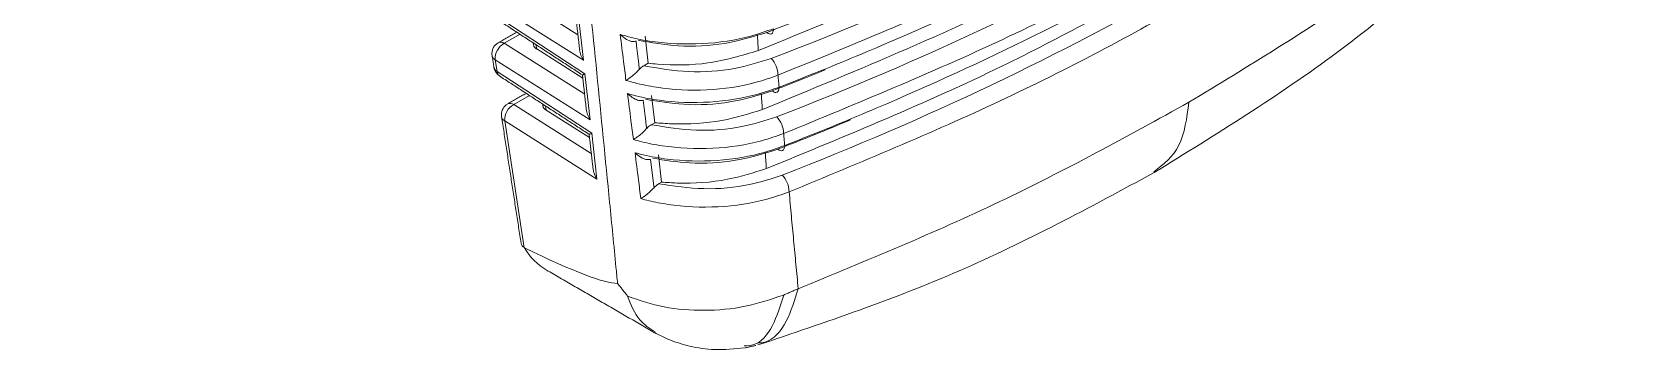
# Model space of a CAD drawing. Extents: x 12.1 to 108.7, y 1 to 80.4.
# Drawn here: x 21.055 to 22.339, y 57.845 to 58.099 of the extents above; entities that cross this region are included whole.
import ezdxf

# ---------------------------------------------------------------- set-up
doc = ezdxf.new("R2010")
doc.units = 0
doc.header["$MEASUREMENT"] = 0
doc.linetypes.add('SLD-Solid', pattern=[0])
doc.layers.add('OBJECT', color=7, linetype='CONTINUOUS')

msp = doc.modelspace()

# ---------------------------------------------------------------- linework, layer by layer
at = {"layer": 'OBJECT', "linetype": 'SLD-Solid', "lineweight": 15}
for p, q in [((21.4254, 58.1392), (21.4919, 58.0971)), ((21.4963, 58.0767), (21.4181, 58.1261)), ((21.4196, 58.1167), (21.4975, 58.066)), ((21.4922, 58.1135), (21.4963, 58.0767)), ((21.4456, 58.0975), (21.433, 58.0903)), ((21.548, 58.0743), (21.5456, 58.096)), ((21.433, 58.0903), (21.4973, 58.0496)), ((21.4583, 58.0892), (21.4589, 58.0858)), ((21.4958, 58.0624), (21.4589, 58.0858)), ((21.4257, 58.0772), (21.4272, 58.0678)), ((21.5017, 58.0292), (21.4257, 58.0772)), ((21.5446, 58.0724), (21.548, 58.0743)), ((21.4272, 58.0678), (21.5029, 58.0185)), ((21.4975, 58.066), (21.5017, 58.0292)), ((21.4531, 58.0486), (21.4406, 58.0413)), ((21.5534, 58.0268), (21.5509, 58.0485)), ((21.4406, 58.0413), (21.5026, 58.0021)), ((21.4659, 58.0403), (21.4665, 58.0369)), ((21.5012, 58.0149), (21.4665, 58.0369)), ((21.4333, 58.0283), (21.449, 57.9268)), ((21.5071, 57.9816), (21.4333, 58.0283)), ((21.5029, 58.0185), (21.5071, 57.9816)), ((21.5505, 58.0252), (21.5534, 58.0268)), ((21.5588, 57.9793), (21.5563, 58.001)), ((21.5565, 57.978), (21.5588, 57.9793))]:
    msp.add_line(p, q, dxfattribs=at)
at = {"layer": 'OBJECT', "linetype": 'SLD-Solid', "lineweight": 15, "flags": 128}
for points in [[(21.643, 58.099), (21.6441, 58.0982), (21.6451, 58.0978), (21.646, 58.0977), (21.6468, 58.098), (21.6475, 58.0985), (21.648, 58.0994), (21.6483, 58.1006), (21.6485, 58.102)], [(21.6475, 58.0523), (21.6485, 58.0516), (21.6495, 58.0511), (21.6504, 58.0511), (21.6513, 58.0513), (21.6519, 58.0519), (21.6525, 58.0527), (21.6528, 58.0539), (21.6529, 58.0553)], [(21.6519, 58.0056), (21.6529, 58.0049), (21.6539, 58.0045), (21.6549, 58.0044), (21.6557, 58.0046), (21.6564, 58.0052), (21.6569, 58.0061), (21.6572, 58.0072), (21.6574, 58.0086)]]:
    msp.add_lwpolyline(points, dxfattribs=at)
at = {"layer": 'OBJECT', "linetype": 'SLD-Solid', "lineweight": 15}
for centre, radius, start, end in [((21.4331, 58.0821), 0.01, 119.9973, 180), ((21.4331, 58.0821), 0.01, 180, 188.8019), ((21.4399, 58.0778), 0.0143, 119.0767, 182.2781), ((21.4301, 58.0862), 0.00496, 54.7041, 114.6569), ((21.4278, 58.0814), 0.00472, 191.2025, 243.2334), ((21.4345, 58.0726), 0.01, 188.8019, 236.9399), ((21.4293, 58.072), 0.00472, 191.2025, 243.2334), ((21.6332, 58.0649), 0.0188, 359.7745, 44.8113), ((21.4318, 58.068), 0.00462, 182.4794, 234.3593), ((21.4406, 58.0331), 0.01, 119.9973, 180), ((21.4406, 58.0331), 0.01, 180, 188.8019), ((21.4354, 58.0325), 0.00472, 191.2025, 243.2334), ((21.4475, 58.0289), 0.0143, 119.0767, 182.2781), ((21.4377, 58.0373), 0.00496, 54.7041, 114.6569), ((21.6377, 58.0182), 0.0188, 359.7879, 45.0385), ((21.6422, 57.9716), 0.0187, 359.8016, 45.2657)]:
    msp.add_arc(centre, radius, start, end, dxfattribs=at)
for centre, major_axis, ratio, start_param, end_param in [((20.4262, 59.1507), (2.2007, -0.0168), 0.582304, 5.304616, 5.699838), ((20.4262, 59.1001), (2.1974, -0.0168), 0.582304, 5.308021, 5.696432), ((20.4262, 59.0495), (2.1942, -0.0167), 0.582304, 5.311435, 5.693019), ((20.4276, 59.1432), (2.2013, 0.0165), 0.572227, 5.293, 5.311646), ((21.4664, 58.0896), (0.0101, 0.0001), 0.569185, 3.222173, 3.860589), ((21.5037, 58.0815), (-0.0075, 0.0119), 0.628226, 0.918937, 1.582964), ((20.4276, 59.0925), (2.1981, 0.0165), 0.572227, 5.296403, 5.319764), ((21.5049, 58.0708), (0.0094, 0.00581), 0.034264, 3.157743, 3.78947), ((21.474, 58.0407), (0.0101, 0.0001), 0.569185, 3.222173, 3.860589), ((21.5091, 58.034), (-0.0075, 0.0119), 0.628226, 0.918937, 1.582964), ((21.5103, 58.0233), (0.0094, 0.00581), 0.034264, 3.157743, 3.78947), ((20.4276, 59.0419), (2.1948, 0.0164), 0.572227, 5.299815, 5.33212), ((21.5145, 57.9865), (-0.0075, 0.0119), 0.628226, 0.918937, 1.582964), ((19.9939, 58.8977), (1.5344, -0.9976), 0.038755, 5.984867, 6.22598), ((21.5237, 58.0146), (0.0554, 0.1065), 0.604579, 2.781893, 3.114951)]:
    msp.add_ellipse(centre, major_axis=major_axis, ratio=ratio, start_param=start_param, end_param=end_param, dxfattribs=at)
for points, degree in [([(19.5354, 60.4479), (24.0111, 57.8641)], 1), ([(21.4215, 58.1132), (21.4955, 58.065)], 1), ([(21.4901, 58.1125), (21.4933, 58.085)], 1), ([(21.4429, 58.0993), (21.4281, 58.0907)], 1), ([(21.6355, 58.097), (21.6363, 58.0845)], 1), ([(21.4561, 58.0907), (21.4564, 58.089)], 1), ([(21.5384, 58.092), (21.5411, 58.0695)], 1), ([(21.4232, 58.0805), (21.4247, 58.0711)], 1), ([(21.4291, 58.0642), (21.5009, 58.0175)], 1), ([(21.4955, 58.065), (21.4986, 58.0375)], 1), ([(21.652, 58.0648), (21.6529, 58.0553)], 1), ([(21.4504, 58.0503), (21.4356, 58.0418)], 1), ([(21.5441, 58.0448), (21.5469, 58.0222)], 1), ([(21.6386, 58.0505), (21.6395, 58.0373)], 1), ([(21.4308, 58.0316), (21.4464, 57.9304)], 1), ([(21.4637, 58.0417), (21.464, 58.0401)], 1), ([(21.5009, 58.0175), (21.504, 57.99)], 1), ([(21.6565, 58.0181), (21.6574, 58.0086)], 1), ([(21.55, 57.9975), (21.5528, 57.9748)], 1), ([(21.6418, 58.0034), (21.6427, 57.9901)], 1), ([(21.6609, 57.9715), (21.6682, 57.8941)], 1), ([(21.449, 57.9268), (21.4492, 57.9266)], 1), ([(21.4667, 57.909), (21.5533, 57.8589)], 1), ([(21.5317, 57.8881), (21.5236, 57.8983)], 1), ([(21.5317, 57.8881), (21.5412, 57.8848), (21.5602, 57.8783), (21.593, 57.8759), (21.6262, 57.8788), (21.6465, 57.8856), (21.6566, 57.889)], 3), ([(21.6566, 57.889), (21.6682, 57.8941)], 1), ([(21.6257, 57.8468), (21.6344, 57.8487)], 1)]:
    msp.add_open_spline(points, degree=degree, dxfattribs=at)
for points, knots in [([(21.5236, 57.8983), (21.5232, 57.9026), (21.5211, 57.9242), (21.5122, 58.0147), (21.4949, 58.1891), (21.4779, 58.3472), (21.4684, 58.4358)], [0, 0, 0, 0, 0.024148, 0.120739, 0.507103, 1, 1, 1, 1]), ([(22.2658, 58.4191), (22.2621, 58.4159), (22.2436, 58.3999), (22.1626, 58.3336), (22.0265, 58.2416), (21.8369, 58.1403), (21.7139, 58.0901), (21.652, 58.0648)], [0, 0, 0, 0, 0.022904, 0.114532, 0.481954, 0.739618, 1, 1, 1, 1]), ([(21.6529, 58.0553), (21.6585, 58.0574), (21.6862, 58.0682), (21.8007, 58.1152), (21.9596, 58.1938), (22.1342, 58.3028), (22.221, 58.3731), (22.2644, 58.4083)], [0, 0, 0, 0, 0.022991, 0.114968, 0.483793, 0.741897, 1, 1, 1, 1]), ([(22.259, 58.3659), (22.2552, 58.3627), (22.2366, 58.3468), (22.1552, 58.2806), (22.0201, 58.1899), (21.8341, 58.0911), (21.7157, 58.0425), (21.6565, 58.0181)], [0, 0, 0, 0, 0.023339, 0.116711, 0.491126, 0.745563, 1, 1, 1, 1]), ([(21.6574, 58.0086), (21.6629, 58.0108), (21.6905, 58.0216), (21.8048, 58.0688), (21.9612, 58.1468), (22.1317, 58.2536), (22.2156, 58.3213), (22.2575, 58.3551)], [0, 0, 0, 0, 0.02343, 0.117165, 0.493038, 0.746519, 1, 1, 1, 1]), ([(22.2521, 58.3128), (22.2483, 58.3096), (22.2295, 58.2936), (22.1478, 58.2277), (22.0141, 58.1386), (21.8319, 58.0421), (21.7181, 57.9951), (21.6609, 57.9715)], [0, 0, 0, 0, 0.023792, 0.118973, 0.500646, 0.749188, 1, 1, 1, 1]), ([(21.6363, 58.0845), (21.714, 58.1163), (21.8321, 58.1647), (21.9363, 58.2228), (21.9721, 58.2428)], [0, 0, 0, 0, 0.657056, 1, 1, 1, 1]), ([(22.2406, 58.2245), (22.2012, 58.1927), (22.1219, 58.1285), (22.0281, 58.0718), (21.9809, 58.0432)], [0, 0, 0, 0, 0.496376, 1, 1, 1, 1]), ([(21.6395, 58.0373), (21.7173, 58.0694), (21.8334, 58.1173), (21.9359, 58.1746), (21.9698, 58.1935)], [0, 0, 0, 0, 0.669469, 1, 1, 1, 1]), ([(21.953, 57.9869), (22.0028, 58.0176), (22.1017, 58.0786), (22.1875, 58.1544), (22.2302, 58.1921)], [0, 0, 0, 0, 0.502982, 1, 1, 1, 1]), ([(21.6427, 57.9901), (21.7069, 58.0165), (21.8214, 58.0634), (21.9229, 58.1196), (21.9675, 58.1442)], [0, 0, 0, 0, 0.560761, 1, 1, 1, 1]), ([(21.5257, 58.0974), (21.528, 58.0968), (21.5361, 58.0944), (21.5575, 58.0902), (21.5914, 58.0888), (21.625, 58.0937), (21.6425, 58.0999), (21.6485, 58.102)], [0, 0, 0, 0, 0.058402, 0.214452, 0.526193, 0.838268, 1, 1, 1, 1]), ([(21.5303, 58.0607), (21.5297, 58.0658), (21.5281, 58.078), (21.5266, 58.0902), (21.5257, 58.0974)], [0, 0, 0, 0, 0.412394, 1, 1, 1, 1]), ([(21.5257, 58.0974), (21.5258, 58.0974), (21.5263, 58.0969), (21.5283, 58.095), (21.5316, 58.0928), (21.5355, 58.0915), (21.5375, 58.0919), (21.5384, 58.092)], [0, 0, 0, 0, 0.008114, 0.14385, 0.508241, 0.782554, 1, 1, 1, 1]), ([(21.643, 58.099), (21.632, 58.0956), (21.61, 58.0889), (21.573, 58.087), (21.5505, 58.0909), (21.54, 58.0928)], [0, 0, 0, 0, 0.345761, 0.691605, 1, 1, 1, 1]), ([(21.6363, 58.0845), (21.6232, 58.0806), (21.598, 58.073), (21.5663, 58.0725), (21.5505, 58.0741), (21.548, 58.0743)], [0, 0, 0, 0, 0.476713, 0.917132, 1, 1, 1, 1]), ([(21.5411, 58.0695), (21.5403, 58.0687), (21.5386, 58.0668), (21.5352, 58.064), (21.5324, 58.062), (21.5308, 58.061), (21.5303, 58.0607), (21.5303, 58.0607)], [0, 0, 0, 0, 0.220758, 0.494543, 0.847827, 0.99156, 1, 1, 1, 1]), ([(21.5411, 58.0695), (21.5412, 58.0696), (21.5421, 58.0705), (21.5432, 58.0716), (21.5443, 58.0722), (21.5446, 58.0724)], [0, 0, 0, 0, 0.081377, 0.802653, 1, 1, 1, 1]), ([(21.5446, 58.0724), (21.5565, 58.0703), (21.5802, 58.0662), (21.6166, 58.0688), (21.637, 58.0752), (21.6466, 58.0781)], [0, 0, 0, 0, 0.347005, 0.693943, 1, 1, 1, 1]), ([(21.652, 58.0648), (21.6463, 58.0628), (21.6289, 58.0567), (21.5953, 58.0518), (21.5616, 58.0535), (21.5404, 58.0578), (21.5325, 58.0601), (21.5303, 58.0607)], [0, 0, 0, 0, 0.157481, 0.475733, 0.793524, 0.941799, 1, 1, 1, 1]), ([(21.5316, 58.0501), (21.5339, 58.0495), (21.5421, 58.0472), (21.5635, 58.0432), (21.5975, 58.0421), (21.6304, 58.0473), (21.6474, 58.0533), (21.6529, 58.0553)], [0, 0, 0, 0, 0.058136, 0.216179, 0.531949, 0.848067, 1, 1, 1, 1]), ([(21.5363, 58.0134), (21.5356, 58.0184), (21.5341, 58.0307), (21.5326, 58.0429), (21.5316, 58.0501)], [0, 0, 0, 0, 0.4123561, 1, 1, 1, 1]), ([(21.5316, 58.0501), (21.5317, 58.0501), (21.5321, 58.0496), (21.534, 58.0479), (21.5373, 58.0457), (21.5412, 58.0443), (21.5433, 58.0446), (21.5441, 58.0448)], [0, 0, 0, 0, 0.008198, 0.119701, 0.493719, 0.776727, 1, 1, 1, 1]), ([(21.6475, 58.0523), (21.6365, 58.0489), (21.6145, 58.0421), (21.578, 58.0402), (21.556, 58.0439), (21.5459, 58.0456)], [0, 0, 0, 0, 0.350806, 0.701696, 1, 1, 1, 1]), ([(21.6682, 57.8941), (21.723, 57.9166), (21.8332, 57.9619), (21.9315, 58.0159), (21.9809, 58.0432)], [0, 0, 0, 0, 0.496376, 1, 1, 1, 1]), ([(21.9527, 57.9874), (21.9604, 57.9934), (21.9758, 58.0054), (21.9792, 58.0306), (21.9809, 58.0432)], [0, 0, 0, 0, 0.501168, 1, 1, 1, 1]), ([(21.5505, 58.0252), (21.5625, 58.0232), (21.5864, 58.0194), (21.6221, 58.0223), (21.6419, 58.0286), (21.651, 58.0315)], [0, 0, 0, 0, 0.352325, 0.704581, 1, 1, 1, 1]), ([(21.6395, 58.0373), (21.629, 58.034), (21.6065, 58.027), (21.5758, 58.0251), (21.5579, 58.0265), (21.5534, 58.0268)], [0, 0, 0, 0, 0.398446, 0.849042, 1, 1, 1, 1]), ([(21.5469, 58.0222), (21.5461, 58.0213), (21.5444, 58.0194), (21.541, 58.0166), (21.5383, 58.0146), (21.5367, 58.0136), (21.5363, 58.0134), (21.5363, 58.0134)], [0, 0, 0, 0, 0.225635, 0.506976, 0.868217, 0.991454, 1, 1, 1, 1]), ([(21.6565, 58.0181), (21.6507, 58.0161), (21.6334, 58.01), (21.5999, 58.005), (21.5666, 58.0067), (21.5459, 58.0107), (21.5385, 58.0128), (21.5363, 58.0134)], [0, 0, 0, 0, 0.159551, 0.48199, 0.803962, 0.942061, 1, 1, 1, 1]), ([(21.5469, 58.0222), (21.547, 58.0223), (21.5479, 58.0233), (21.5491, 58.0243), (21.5503, 58.025), (21.5505, 58.0252)], [0, 0, 0, 0, 0.097628, 0.793536, 1, 1, 1, 1]), ([(21.5376, 58.0028), (21.5398, 58.0022), (21.548, 58), (21.5696, 57.9963), (21.6035, 57.9954), (21.6358, 58.0008), (21.6523, 58.0068), (21.6574, 58.0086)], [0, 0, 0, 0, 0.057873, 0.218011, 0.538018, 0.858388, 1, 1, 1, 1]), ([(21.6519, 58.0056), (21.6409, 58.0022), (21.619, 57.9954), (21.5831, 57.9934), (21.5615, 57.9968), (21.5518, 57.9984)], [0, 0, 0, 0, 0.356145, 0.712376, 1, 1, 1, 1]), ([(21.5423, 57.9661), (21.5416, 57.9711), (21.5401, 57.9834), (21.5385, 57.9956), (21.5376, 58.0028)], [0, 0, 0, 0, 0.412316, 1, 1, 1, 1]), ([(21.5376, 58.0028), (21.5376, 58.0027), (21.538, 58.0024), (21.5398, 58.0007), (21.543, 57.9986), (21.547, 57.9971), (21.5491, 57.9974), (21.55, 57.9975)], [0, 0, 0, 0, 0.008287, 0.094553, 0.478398, 0.770552, 1, 1, 1, 1]), ([(21.5565, 57.978), (21.5685, 57.9762), (21.5925, 57.9726), (21.6276, 57.9758), (21.6469, 57.9821), (21.6554, 57.9849)], [0, 0, 0, 0, 0.357964, 0.715857, 1, 1, 1, 1]), ([(21.6427, 57.9901), (21.6326, 57.9869), (21.6106, 57.9799), (21.5806, 57.9778), (21.563, 57.979), (21.5588, 57.9793)], [0, 0, 0, 0, 0.393565, 0.855353, 1, 1, 1, 1]), ([(21.636, 57.8491), (21.6902, 57.8673), (21.7993, 57.904), (21.9016, 57.9591), (21.953, 57.9869)], [0, 0, 0, 0, 0.497074, 1, 1, 1, 1]), ([(21.5528, 57.9748), (21.5519, 57.974), (21.5501, 57.972), (21.5467, 57.9691), (21.5441, 57.9672), (21.5426, 57.9663), (21.5423, 57.9661), (21.5423, 57.9661)], [0, 0, 0, 0, 0.236919, 0.528787, 0.900003, 0.991341, 1, 1, 1, 1]), ([(21.6609, 57.9715), (21.6552, 57.9695), (21.6379, 57.9633), (21.6044, 57.9583), (21.5716, 57.9598), (21.5514, 57.9637), (21.5444, 57.9655), (21.5423, 57.9661)], [0, 0, 0, 0, 0.161729, 0.488573, 0.814943, 0.942319, 1, 1, 1, 1]), ([(21.5528, 57.9748), (21.5529, 57.975), (21.5538, 57.976), (21.5551, 57.9771), (21.5562, 57.9778), (21.5565, 57.978)], [0, 0, 0, 0, 0.112372, 0.784075, 1, 1, 1, 1]), ([(21.449, 57.9268), (21.4483, 57.9273), (21.447, 57.9283), (21.4467, 57.9297), (21.4465, 57.9304)], [0, 0, 0, 0, 0.522203, 1, 1, 1, 1]), ([(21.625, 57.8484), (21.6276, 57.8485), (21.6363, 57.8486), (21.6483, 57.8624), (21.6539, 57.8803), (21.6566, 57.889)], [0, 0, 0, 0, 0.184841, 0.606178, 1, 1, 1, 1]), ([(21.6358, 57.8506), (21.6377, 57.8507), (21.6469, 57.8514), (21.6596, 57.8661), (21.6654, 57.885), (21.6682, 57.8941)], [0, 0, 0, 0, 0.1250247, 0.5779648, 1, 1, 1, 1]), ([(21.5536, 57.8596), (21.5492, 57.8624), (21.5394, 57.8686), (21.5344, 57.8811), (21.5317, 57.8881)], [0, 0, 0, 0, 0.448894, 1, 1, 1, 1]), ([(21.5531, 57.8591), (21.5571, 57.857), (21.5656, 57.8526), (21.5823, 57.8475), (21.6025, 57.8445), (21.6173, 57.8459), (21.6253, 57.8467)], [0, 0, 0, 0, 0.197154, 0.418628, 0.683883, 1, 1, 1, 1])]:
    msp.add_open_spline(points, degree=3, knots=knots, dxfattribs=at)

doc.saveas('drawing.dxf')
